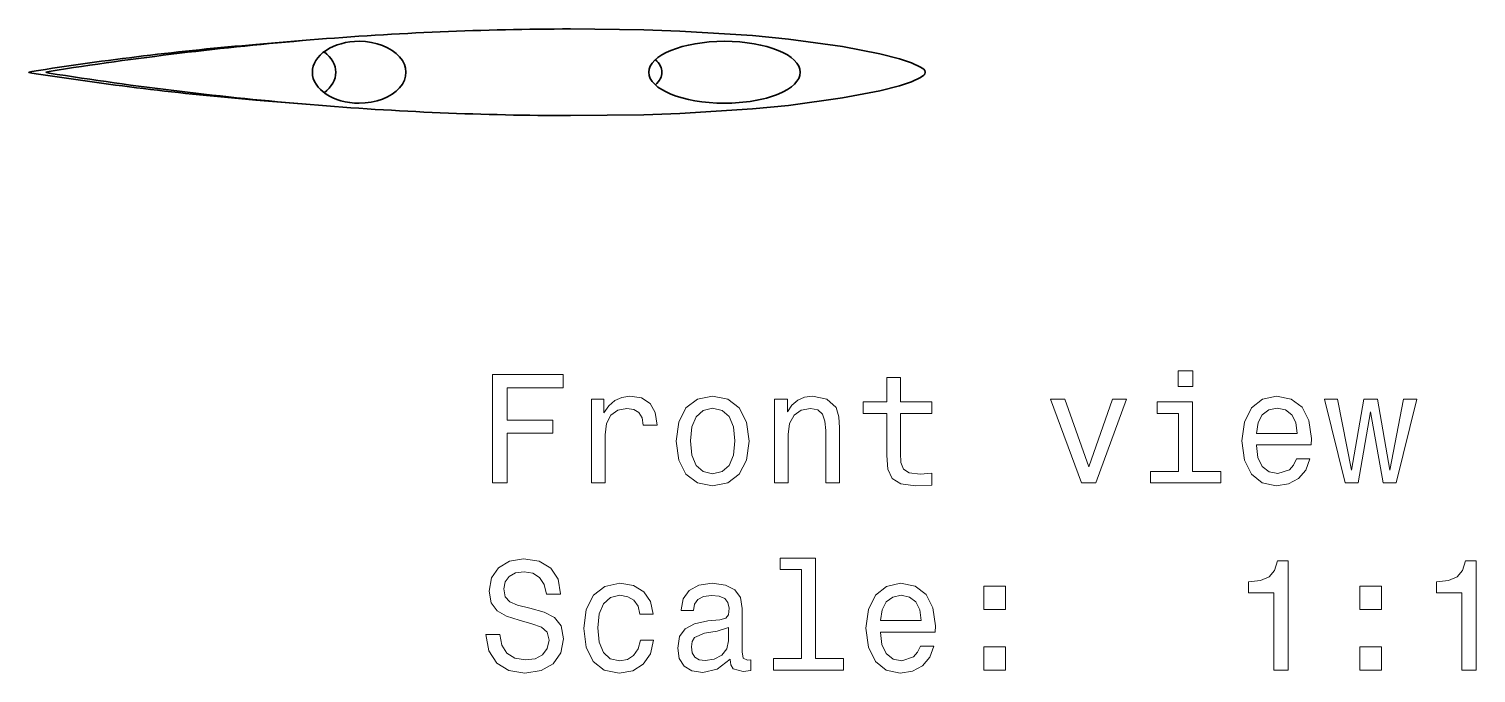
# Model space of a CAD drawing. Extents: x 580 to 626.7, y 401.1 to 421.9.
import ezdxf

# ---------------------------------------------------------------- set-up
doc = ezdxf.new("R2010")
doc.units = 0

msp = doc.modelspace()

# ---------------------------------------------------------------- linework, layer by layer
at = {"color": 7, "lineweight": 35, "ltscale": 0.04406}
msp.add_line((587.321777, 421.395569), (589.078125, 421.541443), dxfattribs=at)
at = {"color": 7, "lineweight": 35, "ltscale": 0.002675}
for q in [(580.644165, 420.525208), (580.644165, 420.469299)]:
    msp.add_line((580.540894, 420.497253), q, dxfattribs=at)
at = {"color": 7, "lineweight": 35, "ltscale": 0.044057}
msp.add_line((587.321777, 419.598969), (589.078003, 419.453094), dxfattribs=at)
at = {"color": 7, "lineweight": 35}
for points in [[(608.943359, 420.497253), (608.924683, 420.55603), (608.893066, 420.594238), (608.794312, 420.666168), (608.495239, 420.801208), (608.112183, 420.930176), (607.471802, 421.095642), (606.268311, 421.327972), (604.530396, 421.567383), (603.365845, 421.680542), (601.020996, 421.828583), (599.857056, 421.86908), (597.485718, 421.897156)], [(579.993164, 420.497253), (579.994385, 420.500092), (579.996704, 420.501953), (580.004639, 420.505676), (580.081299, 420.521179)], [(580.081299, 420.473358), (580.004639, 420.488831), (579.996704, 420.492554), (579.994385, 420.494446), (579.993164, 420.497253)], [(608.943359, 420.497253), (608.924683, 420.438477), (608.893066, 420.400269), (608.794312, 420.328369), (608.495239, 420.193298), (608.112183, 420.064362), (607.471802, 419.898926), (606.268311, 419.666565), (604.530396, 419.427124), (603.365845, 419.313965), (601.020996, 419.165955), (599.857056, 419.125488), (597.485718, 419.097412)]]:
    msp.add_lwpolyline(points, dxfattribs=at)
at = {"color": 7, "lineweight": 13}
for points in [[(617.584045, 410.853668), (617.115051, 410.853668), (617.115051, 410.349365), (617.584045, 410.349365)], [(594.970215, 407.232635), (595.43927, 407.232635), (595.43927, 408.841431), (596.911865, 408.841431), (596.911865, 409.26001), (595.43927, 409.26001), (595.43927, 410.30899), (597.249756, 410.30899), (597.249756, 410.732635), (594.970215, 410.732635)], [(607.699341, 409.471832), (607.699341, 408.115204), (607.729614, 407.676453), (607.870789, 407.37384), (608.153259, 407.197327), (608.632324, 407.13681), (609.15686, 407.162018), (609.15686, 407.545319), (608.77356, 407.515045), (608.425537, 407.555389), (608.238953, 407.681488), (608.158264, 407.893311), (608.143127, 408.190857), (608.143127, 409.471832), (609.15686, 409.471832), (609.15686, 409.850067), (608.143127, 409.850067), (608.143127, 410.641846), (607.699341, 410.641846), (607.699341, 409.850067), (606.932739, 409.850067), (606.932739, 409.471832)], [(598.162598, 407.232635), (598.606384, 407.232635), (598.606384, 408.780914), (598.651794, 409.154114), (598.787964, 409.421387), (599.009888, 409.582794), (599.307434, 409.638245), (599.529297, 409.602966), (599.69574, 409.502075), (599.796631, 409.330627), (599.831909, 409.098633), (600.280762, 409.098633), (600.220215, 409.507141), (600.053833, 409.799652), (599.776428, 409.976166), (599.398193, 410.036682), (599.140991, 409.996338), (598.919067, 409.895447), (598.722412, 409.723999), (598.56604, 409.492004), (598.56604, 409.940857), (598.162598, 409.940857)], [(600.901062, 408.584229), (600.98175, 407.968933), (601.213745, 407.515045), (601.581909, 407.232635), (602.076172, 407.13681), (602.565308, 407.232635), (602.933472, 407.51001), (603.165466, 407.963898), (603.251221, 408.584229), (603.165466, 409.199493), (602.933472, 409.658417), (602.565308, 409.935791), (602.076172, 410.036682), (601.581909, 409.935791), (601.213745, 409.653381), (600.98175, 409.199493)], [(604.068237, 407.232635), (604.512024, 407.232635), (604.512024, 408.796051), (604.557434, 409.154114), (604.703674, 409.416351), (604.930603, 409.577728), (605.233215, 409.638245), (605.475281, 409.58783), (605.626587, 409.45166), (605.702209, 409.224701), (605.727417, 408.922119), (605.727417, 407.232635), (606.171265, 407.232635), (606.171265, 409.012909), (606.151062, 409.370972), (606.060303, 409.668518), (605.762756, 409.940857), (605.298767, 410.036682), (605.041565, 410.001373), (604.824707, 409.905548), (604.638123, 409.744171), (604.491821, 409.527313), (604.491821, 409.940857), (604.068237, 409.940857)], [(613.98822, 407.232635), (614.457275, 407.232635), (615.44574, 409.940857), (614.986816, 409.940857), (614.225281, 407.757141), (613.448608, 409.940857), (612.984619, 409.940857)], [(619.636658, 408.45813), (621.411865, 408.45813), (621.416931, 408.664917), (621.336243, 409.244873), (621.114319, 409.678589), (620.761292, 409.940857), (620.292297, 410.036682), (619.833374, 409.935791), (619.480347, 409.653381), (619.253357, 409.194458), (619.172668, 408.589264), (619.248352, 407.968933), (619.475281, 407.515045), (619.823242, 407.232635), (620.277161, 407.13681), (620.670532, 407.202362), (620.993286, 407.37384), (621.230347, 407.646179), (621.366516, 408.009277), (620.927734, 408.009277), (620.836975, 407.807556), (620.705811, 407.656281), (620.332642, 407.535217), (620.045166, 407.590698), (619.828308, 407.767212), (619.687073, 408.054688), (619.636658, 408.443024)], [(622.924866, 407.232635), (623.328308, 409.532349), (623.73175, 407.232635), (624.155396, 407.232635), (624.821106, 409.940857), (624.392395, 409.940857), (623.943604, 407.641144), (623.545166, 409.940857), (623.106384, 409.940857), (622.708008, 407.641144), (622.259155, 409.940857), (621.83551, 409.940857), (622.501221, 407.232635)], [(601.35498, 408.589264), (601.40033, 409.043152), (601.541565, 409.370972), (601.768494, 409.572693), (602.076172, 409.643311), (602.378723, 409.572693), (602.605652, 409.376007), (602.746887, 409.043152), (602.797302, 408.589264), (602.746887, 408.130341), (602.605652, 407.797485), (602.378723, 407.595734), (602.076172, 407.530182), (601.768494, 407.595734), (601.541565, 407.797485), (601.40033, 408.130341)], [(617.56897, 407.605835), (617.56897, 409.850067), (616.429199, 409.850067), (616.429199, 409.471832), (617.125122, 409.471832), (617.125122, 407.605835), (616.217346, 407.605835), (616.217346, 407.232635), (618.486816, 407.232635), (618.486816, 407.605835)], [(619.636658, 408.831329), (619.692139, 409.179321), (619.828308, 409.436523), (620.035095, 409.592865), (620.307434, 409.648346), (620.574707, 409.592865), (620.781494, 409.436523), (620.907532, 409.179321), (620.952942, 408.831329)], [(595.207275, 402.340698), (594.748352, 402.340698), (594.849182, 401.806122), (595.101379, 401.41275), (595.489685, 401.17569), (596.01416, 401.089966), (596.53363, 401.170654), (596.921936, 401.392578), (597.169067, 401.74054), (597.259888, 402.199493), (597.184204, 402.613037), (596.972412, 402.88031), (596.629456, 403.056824), (596.170532, 403.187958), (595.777161, 403.283783), (595.519958, 403.394714), (595.373718, 403.556122), (595.328308, 403.808258), (595.373718, 404.035217), (595.504822, 404.206696), (595.706543, 404.322693), (595.983948, 404.363037), (596.266357, 404.312592), (596.48822, 404.176422), (596.634521, 403.949493), (596.705078, 403.641846), (597.164063, 403.641846), (597.164063, 403.651917), (597.083374, 404.126007), (596.846313, 404.479004), (596.473145, 404.700928), (595.968811, 404.776581), (595.514893, 404.700928), (595.161865, 404.489105), (594.934937, 404.161285), (594.854248, 403.737671), (594.9198, 403.359436), (595.11145, 403.102203), (595.414063, 402.930756), (595.827576, 402.799622), (596.236084, 402.683624), (596.543701, 402.572693), (596.730347, 402.411285), (596.795898, 402.149048), (596.735352, 401.881744), (596.579041, 401.680023), (596.34198, 401.553955), (596.034363, 401.513611), (595.691406, 401.569061), (595.429138, 401.730469), (595.262756, 401.992706)], [(604.950806, 404.433624), (604.950806, 401.55899), (604.037964, 401.55899), (604.037964, 401.185791), (606.302368, 401.185791), (606.302368, 401.55899), (605.394592, 401.55899), (605.394592, 404.806824), (604.254822, 404.806824), (604.254822, 404.433624)], [(620.201477, 401.185791), (620.660461, 401.185791), (620.660461, 404.710999), (620.317505, 404.710999), (620.226746, 404.403381), (620.045166, 404.196594), (619.767761, 404.075562), (619.384521, 404.035217), (619.384521, 403.677155), (620.201477, 403.677155)], [(626.27356, 401.185791), (626.732483, 401.185791), (626.732483, 404.710999), (626.389526, 404.710999), (626.298767, 404.403381), (626.117188, 404.196594), (625.839844, 404.075562), (625.456543, 404.035217), (625.456543, 403.677155), (626.27356, 403.677155)], [(599.720947, 402.996307), (600.159729, 402.996307), (600.068909, 403.39978), (599.852051, 403.717499), (599.51416, 403.914185), (599.075439, 403.989838), (598.591248, 403.888947), (598.223145, 403.606537), (597.99115, 403.147614), (597.910461, 402.532318), (597.986084, 401.922089), (598.213013, 401.468201), (598.571106, 401.185791), (599.060303, 401.089966), (599.494019, 401.165619), (599.831909, 401.377441), (600.063904, 401.710297), (600.164734, 402.154083), (599.74115, 402.154083), (599.665466, 401.871674), (599.524292, 401.659851), (599.32251, 401.528717), (599.075439, 401.488373), (598.767761, 401.553955), (598.545898, 401.755676), (598.409729, 402.083496), (598.364319, 402.547455), (598.409729, 403.001343), (598.550903, 403.329163), (598.777893, 403.530884), (599.075439, 403.601501), (599.337646, 403.556122), (599.534363, 403.440125), (599.665466, 403.248474)], [(602.640991, 401.538818), (602.640991, 401.523682), (602.666199, 401.352203), (602.741821, 401.231171), (603.05957, 401.135345), (603.306702, 401.17569), (603.306702, 401.518646), (603.200806, 401.50351), (603.05957, 401.569061), (603.034363, 401.770813), (603.034363, 403.172821), (602.973816, 403.530884), (602.797302, 403.783051), (602.489685, 403.934357), (602.055969, 403.989838), (601.632324, 403.929321), (601.319641, 403.757843), (601.122986, 403.49054), (601.057434, 403.137512), (601.057434, 403.107269), (601.455811, 403.107269), (601.49115, 403.319061), (601.602051, 403.470367), (601.78363, 403.561157), (602.040833, 403.596466), (602.287964, 403.571228), (602.464478, 403.495575), (602.570374, 403.364471), (602.605652, 403.182922), (602.58551, 402.9711), (602.504822, 402.865173), (602.303101, 402.814758), (601.924866, 402.774414), (601.49115, 402.683624), (601.183472, 402.522247), (601.001953, 402.270081), (600.946472, 401.896881), (600.996887, 401.564026), (601.153259, 401.316925), (601.405396, 401.160583), (601.753357, 401.105103), (602.222412, 401.210999)], [(607.492554, 402.411285), (609.267761, 402.411285), (609.272827, 402.618073), (609.192139, 403.198029), (608.970215, 403.631744), (608.617188, 403.894012), (608.148193, 403.989838), (607.68927, 403.888947), (607.336243, 403.606537), (607.109253, 403.147614), (607.028564, 402.542419), (607.104248, 401.922089), (607.331177, 401.468201), (607.679138, 401.185791), (608.133057, 401.089966), (608.526428, 401.155518), (608.849182, 401.326996), (609.086243, 401.599335), (609.222412, 401.962433), (608.78363, 401.962433), (608.692871, 401.760712), (608.561707, 401.609436), (608.188538, 401.488373), (607.901062, 401.543854), (607.684204, 401.720367), (607.54303, 402.007843), (607.492554, 402.396179)], [(610.836243, 403.142578), (611.532166, 403.142578), (611.532166, 403.894012), (610.836243, 403.894012)], [(622.980347, 403.142578), (623.67627, 403.142578), (623.67627, 403.894012), (622.980347, 403.894012)], [(607.492554, 402.784485), (607.548035, 403.132477), (607.684204, 403.389679), (607.890991, 403.546021), (608.16333, 403.601501), (608.430603, 403.546021), (608.63739, 403.389679), (608.763489, 403.132477), (608.808838, 402.784485)], [(602.590576, 402.133911), (602.530029, 401.871674), (602.368652, 401.669952), (602.126587, 401.538818), (601.829041, 401.493439), (601.63739, 401.518646), (601.501221, 401.599335), (601.415466, 401.74054), (601.390259, 401.937225), (601.410461, 402.113739), (601.49115, 402.239838), (601.813904, 402.381042), (602.222412, 402.441559), (602.590576, 402.562592)], [(610.836243, 401.185791), (611.532166, 401.185791), (611.532166, 401.937225), (610.836243, 401.937225)], [(622.980347, 401.185791), (623.67627, 401.185791), (623.67627, 401.937225), (622.980347, 401.937225)]]:
    msp.add_lwpolyline(points, close=True, dxfattribs=at)
at = {"color": 7, "lineweight": 35}
for centre, radius, start, end in [((597.654907, 318.359039), 103.538267, 90.093576, 94.751629), ((595.651611, 322.058044), 99.686285, 94.793293, 98.986018), ((598.799561, 305.396667), 116.550995, 94.784564, 98.961593), ((595.651611, 518.936462), 99.686286, 261.013982, 265.206707), ((598.799438, 535.597046), 116.550174, 261.038386, 265.215389), ((597.654907, 522.63562), 103.538436, 265.248324, 269.906424)]:
    msp.add_arc(centre, radius, start, end, dxfattribs=at)
for centre, major_axis, ratio, start_param, end_param in [((590.657837, 420.497253), (1.510742, 0), 0.661949, 1.570444479, 3.141592654), ((588.393188, 420.497314), (1.51062, -0.000046), 0.661979, 5.559891145, 7.006587717), ((590.657837, 420.497253), (1.510742, 0), 0.661949, 4.712037132, 7.853629786), ((602.458984, 420.497253), (2.446655, 0), 0.408726, 1.57022328, 4.711814932), ((602.458984, 420.497253), (2.446655, 0), 0.408726, 6.28318528, 7.853407558), ((597.988281, 420.496826), (2.451538, 0.000504), 0.408341, 6.283103578, 6.703778801), ((590.657837, 420.497253), (1.510742, 0), 0.661949, 3.141592654, 4.712037132), ((597.993164, 420.497253), (2.446655, 0), 0.408726, 5.862509589, 6.283185307), ((602.458984, 420.497253), (2.446655, 0), 0.408726, 4.711815934, 6.283185307)]:
    msp.add_ellipse(centre, major_axis=major_axis, ratio=ratio, start_param=start_param, end_param=end_param, dxfattribs=at)

doc.saveas('drawing.dxf')
